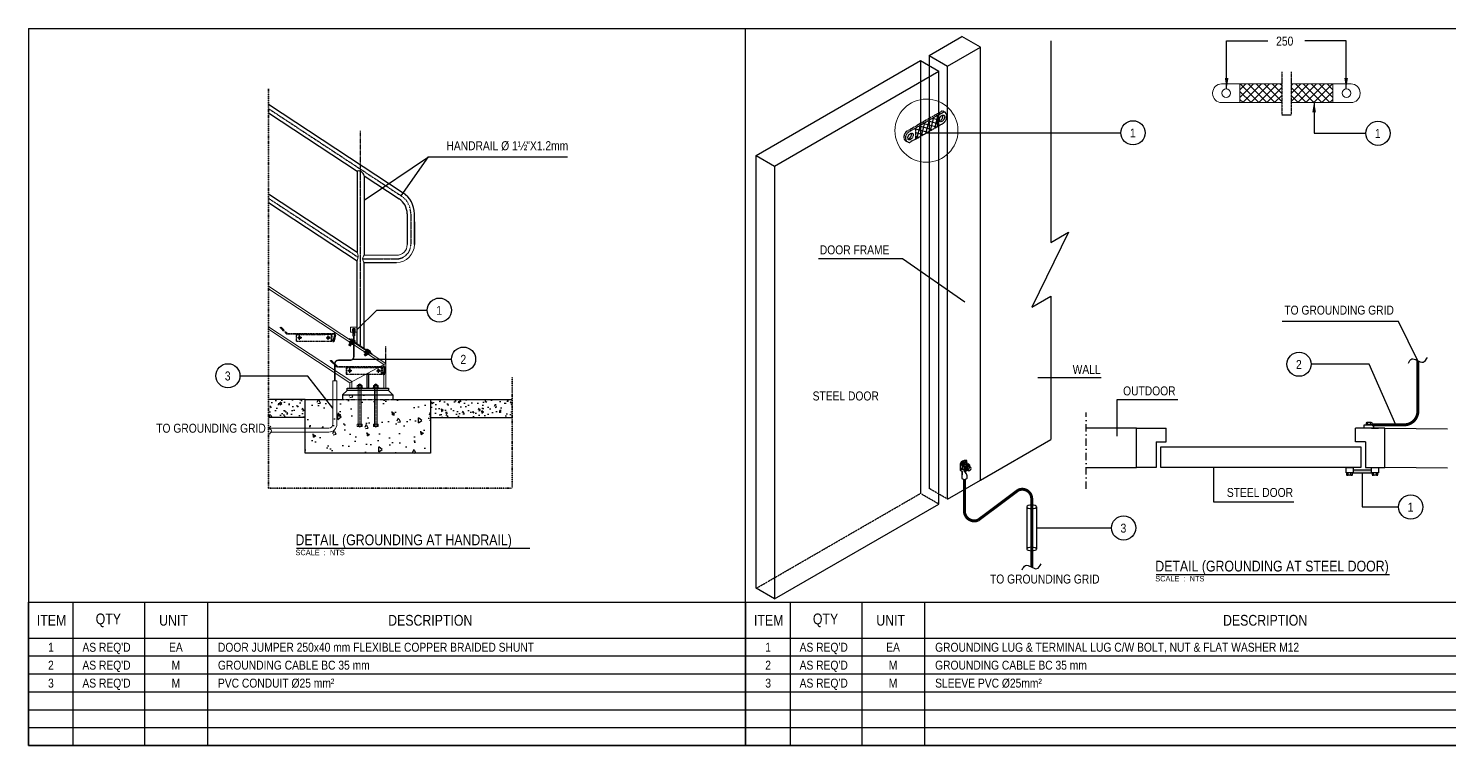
# Model space of a CAD drawing. Header units: millimetres. Extents: x 73539 to 164333, y 19300 to 40000.
# Drawn here: x 73539 to 113170, y 20000 to 40000 of the extents above; entities that cross this region are included whole.
import ezdxf
from ezdxf.enums import TextEntityAlignment as Align
from ezdxf.lldxf.tags import DXFTag

# ---------------------------------------------------------------- set-up
doc = ezdxf.new("R2010")
doc.units = ezdxf.units.MM
for name, pattern in [('CENTER', [50.8, 31.75, -6.35, 6.35, -6.35]), ('DASHDOT', [1, 0.5, -0.25, 0, -0.25]), ('HIDDEN', [0.375, 0.25, -0.125]), ('HIDDEN2', [0.1875, 0.125, -0.0625])]:
    doc.linetypes.add(name, pattern=pattern)
for name, color, linetype, lineweight in [('beam', 1, 'Continuous', 25), ('E-Lightning', 5, 'Continuous', 20), ('KABELLIGHTNING', 170, 'DASHDOT', 30), ('TID-DIMENSION', 7, 'Continuous', 13), ('TID-STAIR ARCH', 1, 'Continuous', 35), ('TID-STAIR2', 1, 'Continuous', 5), ('TID-TITLE&SIMBOL', 4, 'Continuous', 35)]:
    doc.layers.add(name, color=color, linetype=linetype, lineweight=lineweight)
for name, color, linetype in [('ELC-GROUND_TEXT', 7, 'Continuous'), ('ELC-LIGHTNING_PROTECTION', 112, 'Continuous'), ('ST-3 SECTION A$1$TID-STAIR 1', 1, 'Continuous'), ('TID-ELC DIMENTION', 7, 'Continuous'), ('TID-ELC TEXT', 15, 'Continuous'), ('TID-FOUNDATION', 4, 'Continuous'), ('TID-GRIDLINE', 8, 'CENTER'), ('TID-HATCH2', 8, 'Continuous'), ('TID-PLATE', 1, 'Continuous'), ('TID-RAILING', 8, 'Continuous'), ('TID-SLAB HATCH', 8, 'Continuous'), ('TID-STAIR 1', 1, 'Continuous'), ('TID-STAIR 3', 8, 'HIDDEN')]:
    doc.layers.add(name, color=color, linetype=linetype)
doc.styles.add('ARC-TEXT', font='romans.shx', dxfattribs={"width": 0.8})
doc.styles.add('TX-AN', font='ARIALN.TTF')
tags = doc.linetypes.add('DASHED2', pattern=[0.375, 0.25, -0.125]).pattern_tags.tags
tags[6:7] = [DXFTag(74, 4), DXFTag(75, 0), DXFTag(340, '0'), DXFTag(46, 1.0), DXFTag(50, 0.0), DXFTag(44, 0.0), DXFTag(45, 0.0)]
tags[4:5] = [DXFTag(74, 4), DXFTag(75, 0), DXFTag(340, '0'), DXFTag(46, 1.0), DXFTag(50, 0.0), DXFTag(44, 0.0), DXFTag(45, 0.0)]
doc.dimstyles.new('DIM-100', dxfattribs={"dimtxt": 250, "dimasz": 300, "dimexe": 150, "dimexo": 150, "dimgap": 100, "dimtad": 1, "dimdsep": 46, "dimtxsty": 'ARC-TEXT', "dimcen": 0.09, "dimazin": 3, "dimtfac": 1, "dimtix": 1, "dimtmove": 1, "dimatfit": 3, "dimfxl": 150, "dimtolj": 1})
pattern_1 = [(95, (-2758503.44, -47273011.5), (350.236626, 293.8834485), [47.625, -523.875]), (40, (-2758503.44, -47273011.5), (-400.046133, 275.4418214), [38.1, -419.1014604]), (145.4514447, (-2758474.25, -47272987), (-49.809494, 569.3252553), [40.475022, -445.2256115]), (91.1842, (-2758593.24, -47272921.7), (553.525608, 404.883532), [71.4375, -785.8125]), (141.6355576, (-2758547.1, -47272887.95), (-17.716544, 857.066909), [60.712558, -667.83902]), (36.1841512, (-2758593.24, -47272921.7), (-17.716544, 857.066909), [57.149918, -628.64933]), (66, (-2758525.9, -47272899.24), (448.7999483, 87.2378727), [47.625, -523.875]), (11, (-2758525.9, -47272899.24), (-216.3498163, 434.852983), [38.1, -419.1]), (116.451445, (-2758488.5, -47272891.97), (232.4501297, 522.0908568), [40.475022, -445.224844]), (82.5, (-2758503.44, -47273011.5), (-144.01367267, 154.9335342), [0, -414.02, 0, -425.45, 0, -420.6875]), (52.5, (-2758503.44, -47273011.5), (-58.9743183, 295.2175007), [0, -242.57, 0, -404.495, 0, -160.3375]), (12.5, (-2758603.57, -47273111.62), (249.8196576, 229.56548896), [0, -158.75, 0, -495.3, 0, -657.225]), (2.5, (-2758648.47, -47273156.52), (216.909761, 306.8059822), [0, -206.375, 0, -328.93, 0, -466.725])]

# ---------------------------------------------------------------- blocks, each defined once
blk = doc.blocks.new('st2')
at = {"layer": 'TID-STAIR 1', "color": 1, "linetype": 'ByBlock', "ltscale": 10}
for p, q in [((-188, -24), (-212, -24)), ((-200, -36), (-200, -12)), ((-52, -24), (-28, -24)), ((-40, -36), (-40, -12))]:
    blk.add_line(p, q, dxfattribs=at)
for centre in [(-200, -24), (-40, -24)]:
    blk.add_circle(centre, 6, dxfattribs=at)
at = {"layer": 'TID-STAIR 3', "ltscale": 0.2}
for p, q in [((-219, -44), (-21, -44)), ((-182, -7), (-58, -7))]:
    blk.add_line(p, q, dxfattribs=at)
for points in [[(-308.2, 32.5), (-305.4, 35.4), (-270, 0), (-10, 0, -0.493145), (-0.3, -12.6), (-9.9, -48.3), (-13.8, -47.3), (-4.2, -11.6, 0.493145), (-10, -4), (-271.7, -4)], [(-180, -5), (-180, -4), (-220, -4), (-220, -44), (-219, -44, 0.414214), (-217, -42), (-217, -11.5, -0.414214), (-212.5, -7), (-182, -7, 0.414214)], [(-60, -5), (-60, -4), (-20, -4), (-20, -44), (-21, -44, -0.414214), (-23, -42), (-23, -11.5, 0.414214), (-27.5, -7), (-58, -7, -0.414214)]]:
    blk.add_lwpolyline(points, format="xyb", close=True, dxfattribs=at)
blk = doc.blocks.new('*U30')
at = {"color": 250, "linetype": 'CENTER', "ltscale": 0.2}
blk.add_line((-18.1, 0), (225.9, 0), dxfattribs=at)
at = {"color": 250, "linetype": 'HIDDEN', "ltscale": 10}
for p, q in [((200, 8), (0, 8)), ((200, -8), (0, -8))]:
    blk.add_line(p, q, dxfattribs=at)
at = {"color": 250}
for p, q in [((216.3, 8), (215.7, 6.8)), ((216.3, 8), (215.7, -4.4)), ((216.3, 8), (217.2, 6.5)), ((216.3, -6.5), (217.2, 6.5)), ((218.1, 8), (217.2, 6.5)), ((218.1, 8), (217.2, -8)), ((218.1, 8), (218.9, 6.5)), ((218.1, -6.5), (218.9, 6.5)), ((219.8, 8), (218.9, 6.5)), ((219.8, 8), (218.9, -8)), ((219.8, 8), (220.7, 6.5)), ((219.8, -6.5), (220.7, 6.5)), ((220.7, -8), (220.7, 6.5)), ((215.7, -7.7), (216.3, -6.5)), ((217.2, -8), (216.3, -6.5)), ((217.2, -8), (218.1, -6.5)), ((218.9, -8), (218.1, -6.5)), ((218.9, -8), (219.8, -6.5)), ((220.7, -8), (219.8, -6.5))]:
    blk.add_line(p, q, dxfattribs=at)
for points in [[(-11.2, 13.8, 0.460358), (-11.2, 7.3), (-1.5, 7.3, 0.460358), (-1.5, 13.8)], [(-11.2, 13.8, 0.219127), (-12.7, 10.6), (-12.7, -10.6, 0.219127), (-11.2, -13.8), (-1.5, -13.8, 0.219127), (0, -10.6), (0, 10.6, 0.219127), (-1.5, 13.8)], [(-11.2, 7.3, 0.204545), (-11.2, -7.3), (-1.5, -7.3, 0.204545), (-1.5, 7.3)], [(204.5, 13.8, 0.219127), (203, 10.6), (203, -10.6, 0.219127), (204.5, -13.8), (214.2, -13.8, 0.219127), (215.7, -10.6), (215.7, 10.6, 0.219127), (214.2, 13.8)], [(204.5, 13.8, 0.460358), (204.5, 7.3), (214.2, 7.3, 0.460358), (214.2, 13.8)], [(204.5, 7.3, 0.204545), (204.5, -7.3), (214.2, -7.3, 0.204545), (214.2, 7.3)], [(-11.2, -7.3, 0.460358), (-11.2, -13.8), (-1.5, -13.8, 0.460358), (-1.5, -7.3)], [(204.5, -7.3, 0.460358), (204.5, -13.8), (214.2, -13.8, 0.460358), (214.2, -7.3)]]:
    blk.add_lwpolyline(points, format="xyb", close=True)
at = {"color": 15}
blk.add_lwpolyline([(203, 18.4), (200, 18.4), (200, -18.4), (203, -18.4)], close=True, dxfattribs=at)

msp = doc.modelspace()

# ---------------------------------------------------------------- hatches: boundary and pattern name
h = msp.add_hatch(color=4)
h.dxf.hatch_style = 1
h.paths.add_polyline_path([(110478, 27603), (110991, 27603), (110991, 27679), (110478, 27679)])
at = {"layer": 'beam', "linetype": 'CENTER'}
h = msp.add_hatch(dxfattribs=at)
h.set_pattern_fill('ANSI37', color=8, scale=32.083333, angle=30, style=0)
h.set_pattern_definition([(75, (-77519.92, 74181.86), (-98.39363, 26.364494), []), (165, (-77519.92, 74181.86), (-26.364494, -98.39363), [])])
h.paths.add_polyline_path([(98276, 37218), (98276, 36911), (98892, 37267), (98892, 37574)])
at = {"layer": 'E-Lightning'}
h = msp.add_hatch(dxfattribs=at)
h.set_pattern_fill('ANSI37', color=8, scale=1250, style=0)
h.set_pattern_definition([(135, (127738.84, 6557.23), (110.48543, 110.48543), []), (45, (127738.84, 6557.23), (110.48543, -110.48543), [])])
h.paths.add_polyline_path([(108488, 38452), (108488, 37933), (107323, 37933), (107323, 38452)])
h = msp.add_hatch(dxfattribs=at)
h.set_pattern_fill('ANSI37', color=8, scale=1250, style=0)
h.set_pattern_definition([(45, (89499.02, 6557.23), (-110.48543, 110.48543), []), (135, (89499.02, 6557.23), (-110.48543, -110.48543), [])])
h.paths.add_polyline_path([(108750, 38452), (108750, 37933), (109915, 37933), (109915, 38452)])
at = {"layer": 'TID-SLAB HATCH'}
h = msp.add_hatch(dxfattribs=at)
h.set_pattern_fill('AR-CONC', color=256, scale=5, angle=45)
h.set_pattern_definition([(95, (-2758503.4, -47273011.5), (700.473252, 587.766897), [95.25, -1047.75]), (40, (-2758503.4, -47273011.5), (-800.092266, 550.883643), [76.2, -838.20292]), (145.4514447, (-2758445.1, -47272962.5), (-99.618988, 1138.65051), [80.950044, -890.451223]), (91.1842, (-2758683, -47272831.9), (1107.051216, 809.767064), [142.875, -1571.625]), (141.6355576, (-2758590.8, -47272764.4), (-35.433087, 1714.133818), [121.425116, -1335.67804]), (36.1841512, (-2758683, -47272831.9), (-35.433087, 1714.13382), [114.299835, -1257.29866]), (66, (-2758548.34, -47272787), (897.599897, 174.475745), [95.25, -1047.75]), (11, (-2758548.3, -47272787), (-432.699633, 869.705966), [76.2, -838.2]), (116.451445, (-2758473.5, -47272772.45), (464.90026, 1044.181714), [80.950044, -890.449688]), (82.5, (-2758503.44, -47273011.5), (-288.0273453, 309.8670684), [0, -828.04, 0, -850.9, 0, -841.375]), (52.5, (-2758503.44, -47273011.5), (-117.9486366, 590.4350014), [0, -485.14, 0, -808.99, 0, -320.675]), (12.5, (-2758703.7, -47273211.75), (499.6393152, 459.130978), [0, -317.5, 0, -990.6, 0, -1314.45]), (2.5, (-2758793.5, -47273301.55), (433.819522, 613.6119644), [0, -412.75, 0, -657.86, 0, -933.45])])
h.paths.add_polyline_path([(83702, 29654), (84752, 29654), (84752, 28154), (81252, 28154), (81252, 29654), (82302, 29654), (82302, 29779), (82737, 29779), (82737, 28964), (82688, 28964, 0.321211), (82777, 28901), (82740, 28901), (82740, 28909, 0.204545), (82813, 28909, 0.460358), (82846, 28909), (82846, 28964), (82817, 28964), (82817, 29779), (83187, 29779), (83187, 28964), (83138, 28964, 0.321211), (83227, 28901), (83190, 28901), (83190, 28909, 0.204545), (83263, 28909, 0.460358), (83296, 28909), (83296, 28964), (83267, 28964), (83267, 29779), (83702, 29779)])
h = msp.add_hatch(dxfattribs=at)
h.set_pattern_fill('AR-CONC', color=256, scale=2.5, angle=45)
h.set_pattern_definition(pattern_1)
h.paths.add_polyline_path([(80233, 29154), (81252, 29154), (81252, 29654), (80233, 29654)])
h = msp.add_hatch(dxfattribs=at)
h.set_pattern_fill('AR-CONC', color=256, scale=2.5, angle=45)
h.set_pattern_definition(pattern_1)
h.paths.add_polyline_path([(84752, 29654), (84752, 29154), (87032, 29154), (87032, 29654)])

# ---------------------------------------------------------------- linework, layer by layer
for p, q in [((73539, 40000), (113539, 40000)), ((73539, 40000), (73539, 20000)), ((93539, 20000), (93539, 40000)), ((98656, 39242), (98656, 38963)), ((108488, 37586), (108750, 37586)), ((111049, 28938), (110777, 28938)), ((110777, 28938), (110777, 28853)), ((111049, 28938), (111049, 28853)), ((99682, 27903), (99670, 27907)), ((99687, 27912), (99677, 27918)), ((101382, 26657), (101382, 25481)), ((101652, 26657), (101652, 25481)), ((81013, 25506), (87521, 25506)), ((104988, 24774), (111497, 24774)), ((73539, 20000), (113539, 20000))]:
    msp.add_line(p, q)
at = {"color": 8, "linetype": 'HIDDEN2', "ltscale": 20}
for p, q in [((98413, 39103), (98413, 27031)), ((98656, 38963), (98656, 27171)), ((93833, 24386), (98413, 27031)), ((98929, 26733), (98413, 27031)), ((99171, 26873), (98656, 27171))]:
    msp.add_line(p, q, dxfattribs=at)
at = {"linetype": 'DASHDOT'}
for p, q in [((108488, 38785), (108488, 37586)), ((108750, 38785), (108750, 37586))]:
    msp.add_line(p, q, dxfattribs=at)
at = {"linetype": 'DASHDOT', "ltscale": 400}
msp.add_line((103032, 27163), (103032, 29293), dxfattribs=at)
at = {"color": 4}
for p, q in [((99582, 27820), (99576, 27828)), ((99582, 27820), (99604, 27812)), ((99609, 27796), (99667, 27852)), ((99656, 27769), (99609, 27796)), ((99609, 27703), (99609, 27796)), ((99610, 27809), (99626, 27817)), ((99610, 27809), (99615, 27803)), ((99626, 27817), (99628, 27815)), ((99664, 27850), (99654, 27856)), ((99656, 27769), (99714, 27825)), ((99656, 27676), (99656, 27769)), ((99667, 27852), (99738, 27854)), ((99714, 27825), (99667, 27852)), ((99714, 27825), (99785, 27827)), ((99785, 27827), (99738, 27854)), ((99812, 27764), (99757, 27796)), ((99785, 27827), (99785, 27780)), ((99565, 27699), (99553, 27706)), ((99600, 27692), (99589, 27696)), ((99656, 27676), (99609, 27703)), ((99656, 27676), (99714, 27669)), ((99756, 27666), (99701, 27697)), ((99714, 27669), (99730, 27681))]:
    msp.add_line(p, q, dxfattribs=at)
for points in [[(73539, 24000), (93539, 24000), (93539, 20000), (73539, 20000)], [(93539, 24000), (113539, 24000), (113539, 20000), (93539, 20000)]]:
    msp.add_lwpolyline(points, close=True)
for centre, radius, start, end in [((99659, 27739), 86.1, 124.8172, 172.8704), ((99471, 27974), 180, 305.7221, 326.1131), ((99482, 27970), 180, 303.7395, 326.1131), ((99671, 27734), 86.1, 135.9224, 172.8704), ((99460, 28024), 256, 304.13, 318.3752)]:
    msp.add_arc(centre, radius, start, end, dxfattribs=at)
at = {"color": 4, "extrusion": (0, 0, -1)}
for centre, major_axis, start_param, end_param in [((99615, 27812), (61, 106), 3.153746, 6.286323), ((99626, 27806), (61, 106), 2.740473, 7.094545), ((99722, 27750), (34.1, 59), 2.555907, 6.868871), ((99729, 27747), (28.4, 49.2), 3.141593, 6.283185), ((99733, 27744), (28.4, 49.2), 3.141593, 6.283185), ((99738, 27741), (28.4, 49.2), 3.141593, 6.283185), ((99742, 27739), (28.4, 49.2), 3.141593, 6.283185), ((99746, 27737), (28.4, 49.2), 3.141593, 6.283185), ((99750, 27734), (28.4, 49.2), 3.141593, 6.283185), ((99754, 27732), (28.4, 49.2), 3.141593, 6.283185), ((99784, 27715), (28.4, 49.2), 2.631782, 6.795286)]:
    msp.add_ellipse(centre, major_axis=major_axis, ratio=0.57735, start_param=start_param, end_param=end_param, dxfattribs=at)
at = {"color": 4}
for centre, major_axis, ratio, start_param, end_param in [((99630, 27802), (41, 105), 0.373134, 2.227698, 3.141593), ((99641, 27797), (41, 105), 0.373134, 2.227698, 3.594997), ((99630, 27802), (41, 105), 0.373134, 0, 1.024135), ((99641, 27797), (41, 105), 0.373134, 5.407556, 7.30732), ((99641, 27797), (24.4, 63.1), 0.280782, 5.866811, 6.964816), ((99630, 27802), (24.4, 63.1), 0.280782, 5.739541, 5.948286)]:
    msp.add_ellipse(centre, major_axis=major_axis, ratio=ratio, start_param=start_param, end_param=end_param, dxfattribs=at)
at = {"color": 4, "extrusion": (0, 0, -1)}
msp.add_ellipse((99792, 27710), major_axis=(25.6, 44.3), ratio=0.57735, dxfattribs=at)
at = {"extrusion": (0, 0, -1)}
for centre in [(101517, 26657), (101517, 25481)]:
    msp.add_ellipse(centre, major_axis=(135, 0), ratio=0.358088, dxfattribs=at)
at = {"layer": 'beam', "color": 7}
for p, q in [((98656, 39242), (99571, 39771)), ((100087, 39473), (99571, 39771)), ((102046, 39654), (102046, 34031)), ((98656, 39242), (99171, 38945)), ((99171, 38945), (100087, 39473)), ((100087, 27401), (100087, 39473)), ((93833, 36458), (98413, 39103)), ((98413, 39103), (98929, 38805)), ((99171, 26873), (99171, 38945)), ((94349, 36160), (98929, 38805)), ((98929, 26733), (98929, 38805)), ((93833, 24386), (93833, 36458)), ((93833, 36458), (94349, 36160)), ((94349, 36160), (94349, 24089)), ((102539, 34315), (101519, 32227)), ((102046, 34031), (102539, 34315)), ((101519, 32227), (102046, 32532)), ((102046, 32532), (102046, 28533)), ((104444, 28853), (103032, 28853)), ((104444, 28853), (105265, 28853)), ((104444, 27755), (104444, 28853)), ((105265, 28470), (105265, 28853)), ((111367, 28853), (110545, 28853)), ((110545, 28470), (110545, 28853)), ((110991, 28853), (111186, 28853)), ((111367, 27755), (111367, 28853)), ((111367, 28853), (113109, 28836)), ((100087, 27401), (102046, 28533)), ((104985, 28470), (104985, 27755)), ((104985, 28470), (105265, 28470)), ((110825, 28470), (110545, 28470)), ((110825, 28470), (110825, 27755)), ((103032, 27755), (104444, 27755)), ((104985, 27755), (104444, 27755)), ((110825, 27755), (111367, 27755)), ((113109, 27739), (111367, 27755)), ((99171, 26873), (100087, 27401)), ((94349, 24089), (98929, 26733)), ((94349, 24089), (93833, 24386))]:
    msp.add_line(p, q, dxfattribs=at)
at = {"layer": 'beam', "color": 212}
for p, q in [((82583, 31627), (82583, 31595)), ((82583, 31582), (82583, 31531)), ((82583, 31531), (82643, 31531)), ((82583, 31531), (82595, 31506)), ((82583, 31531), (82590, 31497)), ((82590, 31497), (82590, 31426)), ((82590, 31426), (82636, 31426)), ((82595, 31526), (82595, 31480)), ((82595, 31480), (82632, 31480)), ((82643, 31531), (82632, 31506)), ((82632, 31526), (82632, 31480)), ((82643, 31531), (82636, 31497)), ((82636, 31497), (82636, 31426)), ((82643, 31627), (82643, 31595)), ((82643, 31582), (82643, 31531)), ((99518, 27857), (99518, 27689)), ((99518, 27857), (99529, 27851)), ((99529, 27851), (99529, 27682)), ((99703, 27950), (99691, 27957)), ((99703, 27950), (99703, 27893)), ((99529, 27682), (99518, 27689)), ((99518, 27689), (99567, 27649)), ((99529, 27682), (99578, 27642)), ((99578, 27642), (99567, 27649)), ((99567, 27649), (99567, 27457)), ((99578, 27642), (99578, 27553)), ((99671, 27696), (99671, 27614))]:
    msp.add_line(p, q, dxfattribs=at)
msp.add_lwpolyline([(82646, 31588), (82630, 31559), (82596, 31559), (82580, 31588), (82596, 31617), (82630, 31617)], close=True, dxfattribs=at)
at = {"layer": 'beam', "color": 7}
for points in [[(105118, 28332), (110693, 28332), (110693, 27755), (105118, 27755)], [(110283, 27755), (110478, 27755), (110478, 27603), (110283, 27603)], [(110991, 27755), (111186, 27755), (111186, 27603), (110991, 27603)]]:
    msp.add_lwpolyline(points, close=True, dxfattribs=at)
at = {"layer": 'beam', "color": 4}
msp.add_lwpolyline([(110478, 27603), (110991, 27603), (110991, 27679), (110478, 27679)], close=True, dxfattribs=at)
at = {"layer": 'beam', "color": 212}
for radius in [28.9, 18.6]:
    msp.add_circle((82613, 31588), radius, dxfattribs=at)
for centre, radius, start, end in [((82613, 31556), 76.7, 67.2331, 112.7669), ((99671, 27792), 166, 82.9949, 157.0051), ((99682, 27786), 166, 82.9949, 157.0051), ((99511, 27485), 206, 353.3682, 57.8549)]:
    msp.add_arc(centre, radius, start, end, dxfattribs=at)
msp.add_ellipse((99641, 27461), major_axis=(74.5, 0), ratio=0.484527, start_param=3.141593, end_param=6.283185, dxfattribs=at)
at = {"layer": 'E-Lightning'}
for p, q in [((106813, 38452), (108488, 38452)), ((107323, 38452), (107323, 37933)), ((110425, 38452), (108750, 38452)), ((109915, 38452), (109915, 37933)), ((106563, 38183), (106563, 38202)), ((110675, 38183), (110675, 38202)), ((108488, 37933), (106813, 37933)), ((108750, 37933), (110425, 37933)), ((82029, 30171), (82141, 30171)), ((82029, 28967), (82029, 30171)), ((82141, 30171), (82141, 28967)), ((80253, 28855), (81917, 28855)), ((81917, 28743), (80303, 28743))]:
    msp.add_line(p, q, dxfattribs=at)
at = {"layer": 'E-Lightning', "const_width": 40}
msp.add_lwpolyline([(82085, 30171), (82085, 30647, -0.414214), (82185, 30747), (82513, 30747, 0.414214), (82613, 30847), (82613, 31426)], format="xyb", dxfattribs=at)
at = {"layer": 'E-Lightning'}
msp.add_lwpolyline([(82702, 31668), (82524, 31668), (82524, 31533), (82702, 31533)], close=True, dxfattribs=at)
for centre in [(106940, 38193), (110297, 38193)]:
    msp.add_circle(centre, 122, dxfattribs=at)
at = {"layer": 'E-Lightning', "linetype": 'DASHED2'}
msp.add_circle((98582, 37149), 879, dxfattribs=at)
at = {"layer": 'E-Lightning'}
for centre, radius, start, end in [((106813, 38202), 250, 90, 180), ((110425, 38202), 250, 0, 90), ((106813, 38183), 250, 180, 270), ((110425, 38183), 250, 270, 0), ((81917, 28967), 224, 270, 0), ((81917, 28967), 112, 270, 0)]:
    msp.add_arc(centre, radius, start, end, dxfattribs=at)
msp.add_spline([(80303, 28907), (80253, 28846), (80309, 28801), (80259, 28689)], degree=3, dxfattribs=at)
at = {"layer": 'ELC-GROUND_TEXT'}
for p, q in [((106952, 39653), (108106, 39653)), ((106952, 38314), (106952, 39653)), ((110286, 39653), (109132, 39653)), ((110286, 38314), (110286, 39653)), ((109394, 37960), (109392, 37075)), ((109392, 37075), (110836, 37075))]:
    msp.add_line(p, q, dxfattribs=at)
for points in [[(112022, 30661), (112113, 30782), (112430, 30692), (112551, 30827)], [(101254, 24904), (101344, 25025), (101661, 24934), (101782, 25070)]]:
    msp.add_spline(points, degree=3, dxfattribs=at)
for points in [[(106903, 38614), (107003, 38614), (106952, 38314)], [(110335, 38614), (110235, 38614), (110286, 38314)], [(109443, 37660), (109343, 37660), (109394, 37960)]]:
    msp.add_solid(points, dxfattribs=at)
at = {"layer": 'ELC-LIGHTNING_PROTECTION', "color": 7}
for p, q in [((110846, 28999), (110846, 28950)), ((110887, 28950), (110887, 28999)), ((110968, 28950), (110968, 28999)), ((111008, 28950), (111008, 28999)), ((110300, 27595), (110300, 27546)), ((110340, 27546), (110340, 27595)), ((110421, 27546), (110421, 27595)), ((110461, 27546), (110461, 27595)), ((111008, 27595), (111008, 27546)), ((111048, 27546), (111048, 27595)), ((111129, 27546), (111129, 27595)), ((111169, 27546), (111169, 27595))]:
    msp.add_line(p, q, dxfattribs=at)
for points in [[(110988, 29007), (110867, 29007)], [(110988, 28942), (110867, 28942)], [(110441, 27603), (110320, 27603)], [(110441, 27538), (110320, 27538)], [(111149, 27603), (111028, 27603)], [(111149, 27538), (111028, 27538)]]:
    msp.add_lwpolyline(points, dxfattribs=at)
for centre, radius, start, end in [((110867, 28977), 29.4, 46.6266, 133.3734), ((110867, 28971), 29.4, 226.6266, 313.3734), ((110927, 28901), 105, 67.508, 112.492), ((110927, 29047), 105, 247.508, 292.492), ((110988, 28977), 29.4, 46.6266, 133.3734), ((110988, 28971), 29.4, 226.6266, 313.3734), ((110320, 27573), 29.4, 46.6266, 133.3734), ((110320, 27567), 29.4, 226.6266, 313.3734), ((110380, 27497), 105, 67.508, 112.492), ((110380, 27643), 105, 247.508, 292.492), ((110441, 27573), 29.4, 46.6266, 133.3734), ((110441, 27567), 29.4, 226.6266, 313.3734), ((111028, 27573), 29.4, 46.6266, 133.3734), ((111028, 27567), 29.4, 226.6266, 313.3734), ((111089, 27497), 105, 67.508, 112.492), ((111089, 27643), 105, 247.508, 292.492), ((111149, 27573), 29.4, 46.6266, 133.3734), ((111149, 27567), 29.4, 226.6266, 313.3734)]:
    msp.add_arc(centre, radius, start, end, dxfattribs=at)
at = {"layer": 'KABELLIGHTNING', "color": 4, "linetype": 'CENTER'}
for p, q in [((98848, 37599), (99006, 37690)), ((98892, 37574), (99049, 37665)), ((99101, 37661), (99057, 37686)), ((98848, 37599), (98232, 37243)), ((98892, 37574), (98276, 37218)), ((98276, 36911), (98892, 37267)), ((98892, 37267), (98892, 37574)), ((98892, 37267), (99049, 37358)), ((98053, 36835), (98009, 36860)), ((98232, 37243), (98014, 37117)), ((98276, 37218), (98057, 37092)), ((98276, 36911), (98124, 36824)), ((98276, 37218), (98276, 36911))]:
    msp.add_line(p, q, dxfattribs=at)
at = {"layer": 'KABELLIGHTNING', "color": 4, "linetype": 'Continuous', "const_width": 83.3}
for points in [[(111007, 28945), (111904, 28945, 0.414214), (112286, 29326), (112286, 30732)], [(99641, 27425), (99641, 26523, 0.512461), (100023, 26287), (101136, 27120)], [(101517, 24975), (101517, 26884, 0.557754), (101136, 27120), (100023, 26287)]]:
    msp.add_lwpolyline(points, format="xyb", dxfattribs=at)
at = {"layer": 'KABELLIGHTNING', "color": 4, "linetype": 'CENTER'}
for centre, radius, start, end in [((99027, 37632), 61.9, 58.8205, 110.2774), ((99071, 37607), 61.9, 38.0036, 110.2774), ((98918, 37542), 227, 305.5682, 26.9348)]:
    msp.add_arc(centre, radius, start, end, dxfattribs=at)
for centre in [(99014, 37491), (98137, 36985)]:
    msp.add_ellipse(centre, major_axis=(-51.6, -89.4), ratio=0.57735, dxfattribs=at)
for centre in [(98970, 37516), (98094, 37010)]:
    msp.add_ellipse(centre, major_axis=(-51.6, -89.4), ratio=0.57735, start_param=0.436639, end_param=2.704954, dxfattribs=at)
for points, knots in [([(98014, 37117), (98011, 37115), (98009, 37112), (98000, 37102), (97995, 37094), (97984, 37078), (97980, 37070), (97971, 37053), (97968, 37045), (97961, 37027), (97958, 37018), (97955, 37002), (97954, 36996), (97952, 36982), (97952, 36975), (97952, 36963), (97952, 36957), (97953, 36946), (97954, 36940), (97957, 36930), (97958, 36925), (97961, 36916), (97963, 36911), (97968, 36902), (97970, 36897), (97976, 36890), (97979, 36886), (97984, 36880), (97987, 36876), (97994, 36871), (97998, 36868), (98003, 36864), (98005, 36863), (98008, 36861), (98008, 36861), (98009, 36861), (98009, 36860)], [4.339069, 4.339069, 4.339069, 4.339069, 4.420136, 4.420136, 4.617319, 4.617319, 4.814501, 4.814501, 5.011683, 5.011683, 5.208865, 5.208865, 5.353328, 5.353328, 5.49779, 5.49779, 5.614656, 5.614656, 5.731522, 5.731522, 5.826117, 5.826117, 5.920712, 5.920712, 6.015306, 6.015306, 6.091286, 6.091286, 6.167266, 6.167266, 6.243246, 6.243246, 6.283185, 6.283185, 6.283185, 6.294422, 6.294422, 6.294422, 6.294422]), ([(98057, 37092), (98055, 37089), (98052, 37086), (98044, 37076), (98038, 37069), (98028, 37053), (98023, 37045), (98015, 37028), (98011, 37019), (98005, 37002), (98002, 36993), (97999, 36977), (97997, 36970), (97996, 36957), (97995, 36950), (97995, 36937), (97996, 36932), (97997, 36920), (97998, 36915), (98000, 36904), (98002, 36900), (98005, 36890), (98007, 36886), (98011, 36877), (98014, 36872), (98020, 36864), (98022, 36861), (98028, 36854), (98031, 36851), (98038, 36845), (98041, 36843), (98047, 36839), (98049, 36837), (98051, 36836), (98054, 36834), (98058, 36833), (98065, 36830), (98068, 36828), (98075, 36826), (98079, 36825), (98086, 36824), (98090, 36823), (98097, 36822), (98100, 36822), (98107, 36822), (98111, 36822), (98117, 36823), (98121, 36823), (98124, 36824), (98124, 36824), (98124, 36824)], [4.339069, 4.339069, 4.339069, 4.339069, 4.420136, 4.420136, 4.617319, 4.617319, 4.814501, 4.814501, 5.011683, 5.011683, 5.208865, 5.208865, 5.353328, 5.353328, 5.49779, 5.49779, 5.614656, 5.614656, 5.731522, 5.731522, 5.826117, 5.826117, 5.920712, 5.920712, 6.015306, 6.015306, 6.091286, 6.091286, 6.167266, 6.167266, 6.243246, 6.243246, 6.283185, 6.283185, 6.283185, 6.346641, 6.346641, 6.410097, 6.410097, 6.473552, 6.473552, 6.537008, 6.537008, 6.600463, 6.600463, 6.663919, 6.663919, 6.727375, 6.727375, 6.727618, 6.727618, 6.727618, 6.727618])]:
    msp.add_open_spline(points, degree=3, knots=knots, dxfattribs=at)
at = {"layer": 'ST-3 SECTION A$1$TID-STAIR 1', "color": 8}
msp.add_lwpolyline([(82427, 29964), (83577, 29964), (83577, 29904), (82427, 29904)], close=True, dxfattribs=at)
at = {"layer": 'TID-ELC DIMENTION'}
for p, q in [((74789, 20000), (74789, 24000)), ((76789, 20000), (76789, 24000)), ((78539, 20000), (78539, 24000)), ((94789, 20000), (94789, 24000)), ((96789, 20000), (96789, 24000)), ((98539, 20000), (98539, 24000)), ((73539, 23000), (93539, 23000)), ((93539, 23000), (113539, 23000))]:
    msp.add_line(p, q, dxfattribs=at)
at = {"layer": 'TID-ELC DIMENTION', "color": 250}
for p, q in [((73539, 22500), (93539, 22500)), ((93539, 22500), (113539, 22500)), ((73539, 22000), (93539, 22000)), ((93539, 22000), (113539, 22000)), ((73539, 21500), (93539, 21500)), ((93539, 21500), (113539, 21500)), ((73539, 21000), (93539, 21000)), ((93539, 21000), (113539, 21000)), ((73539, 20500), (93539, 20500)), ((93539, 20500), (113539, 20500))]:
    msp.add_line(p, q, dxfattribs=at)
at = {"layer": 'TID-ELC DIMENTION', "linetype": 'Continuous'}
for centre in [(104342, 37089), (111173, 37075), (85000, 32143), (85673, 30777), (108973, 30635), (79102, 30313), (112087, 26654), (104080, 26069)]:
    msp.add_circle(centre, 337, dxfattribs=at)
at = {"layer": 'TID-FOUNDATION'}
for p, q in [((82302, 29779), (82302, 29654)), ((83702, 29779), (83702, 29654))]:
    msp.add_line(p, q, dxfattribs=at)
at = {"layer": 'TID-FOUNDATION', "color": 8}
for p, q in [((81252, 29654), (80233, 29654)), ((84752, 29654), (87032, 29654)), ((81252, 29154), (80233, 29154)), ((84752, 29154), (87032, 29154))]:
    msp.add_line(p, q, dxfattribs=at)
msp.add_lwpolyline([(83702, 29654), (84752, 29654), (84752, 28154), (81252, 28154), (81252, 29654), (82302, 29654)], dxfattribs=at)
at = {"layer": 'TID-GRIDLINE', "color": 250, "linetype": 'HIDDEN', "ltscale": 0.25}
for p, q in [((80233, 37764), (83931, 35332)), ((82802, 31143), (82802, 36075)), ((80233, 35264), (82733, 33620)), ((84202, 34831), (84202, 33974)), ((82859, 33574), (83802, 33574)), ((82600, 31315), (82582, 31287)), ((82518, 31141), (82471, 31172)), ((82523, 31148), (82476, 31179)), ((82527, 31155), (82481, 31186)), ((82527, 31155), (82481, 31186)), ((82532, 31162), (82485, 31193)), ((82537, 31169), (82490, 31200)), ((82541, 31176), (82494, 31207)), ((82546, 31183), (82499, 31214)), ((82551, 31190), (82504, 31221)), ((82555, 31197), (82508, 31228)), ((82966, 30888), (82919, 30919)), ((82970, 30894), (82924, 30926)), ((82975, 30901), (82928, 30933)), ((82980, 30908), (82933, 30940)), ((82984, 30915), (82937, 30946)), ((83029, 31033), (83011, 31005)), ((82947, 30860), (82900, 30891)), ((82952, 30867), (82905, 30898)), ((82957, 30874), (82910, 30905)), ((82957, 30874), (82910, 30905)), ((82961, 30881), (82914, 30912))]:
    msp.add_line(p, q, dxfattribs=at)
for points in [[(82548, 31349), (82651, 31280), (82633, 31253), (82530, 31321)], [(82510, 31230), (82557, 31199), (82518, 31141), (82471, 31172)], [(82500, 31276), (82603, 31208), (82585, 31180), (82482, 31249)], [(82558, 31302), (82605, 31271), (82575, 31226), (82528, 31258)], [(82939, 30949), (82986, 30917), (82947, 30860), (82900, 30891)], [(82929, 30995), (83032, 30926), (83014, 30899), (82911, 30967)], [(82987, 31021), (83034, 30990), (83004, 30945), (82957, 30976)], [(82977, 31067), (83080, 30999), (83062, 30971), (82959, 31040)]]:
    msp.add_lwpolyline(points, close=True, dxfattribs=at)
for centre, radius, start, end in [((83602, 34831), 600, 0, 56.6764), ((83802, 33974), 400, 270, 0)]:
    msp.add_arc(centre, radius, start, end, dxfattribs=at)
at = {"layer": 'TID-HATCH2', "linetype": 'HIDDEN', "ltscale": 0.5}
for p, q in [((82802, 36075), (82802, 37145)), ((83502, 30659), (83502, 31141)), ((82229, 29654), (84186, 29654))]:
    msp.add_line(p, q, dxfattribs=at)
at = {"layer": 'TID-PLATE', "color": 8}
for points in [[(83022, 29964), (82982, 29964), (82982, 30377), (83022, 30377)], [(83577, 29904), (82427, 29904), (82302, 29779), (83702, 29779)]]:
    msp.add_lwpolyline(points, close=True, dxfattribs=at)
at = {"layer": 'TID-RAILING'}
for p, q in [((80233, 37883), (83986, 35416)), ((80233, 37644), (82702, 36021)), ((82702, 36021), (82702, 33760)), ((82902, 35890), (83876, 35249)), ((82902, 35889), (82902, 33674)), ((80233, 35383), (82702, 33760)), ((80233, 35144), (82702, 33521)), ((84102, 34831), (84102, 33974)), ((84302, 33974), (84302, 34831)), ((84302, 34606), (84302, 33974)), ((82702, 31208), (82702, 33521)), ((82902, 33471), (83803, 33474)), ((82902, 31077), (82902, 33472)), ((82702, 31185), (82702, 31185)), ((82902, 31053), (82902, 31053))]:
    msp.add_line(p, q, dxfattribs=at)
for centre, radius, start, end in [((82736, 35856), 169, 11.4904, 101.8624), ((83602, 34831), 700, 0, 56.6764), ((83602, 34831), 500, 0, 56.6764)]:
    msp.add_arc(centre, radius, start, end, dxfattribs=at)
at = {"layer": 'TID-STAIR ARCH', "color": 8, "lineweight": 0}
msp.add_line((82902, 33674), (83802, 33674), dxfattribs=at)
msp.add_lwpolyline([(83106, 30919), (83117, 30936), (82486, 31350), (82476, 31333)], close=True, dxfattribs=at)
for centre, radius, start, end in [((82492, 33641), 242, 330.3126, 29.6877), ((83802, 33974), 500, 270, 0), ((83802, 33974), 300, 270, 0), ((83001, 33573), 142, 134.5412, 225.4588)]:
    msp.add_arc(centre, radius, start, end, dxfattribs=at)
at = {"layer": 'TID-STAIR2', "color": 8, "ltscale": 0.5}
for p, q in [((80233, 32808), (83502, 30659)), ((80233, 32742), (83447, 30629)), ((80233, 31677), (82557, 30149)), ((80233, 31611), (82502, 30120)), ((82502, 30120), (83502, 30659)), ((83447, 29964), (83447, 30629)), ((83502, 29964), (83502, 30659)), ((82557, 29964), (82557, 30149)), ((82502, 29964), (82502, 30120))]:
    msp.add_line(p, q, dxfattribs=at)
at = {"layer": 'TID-TITLE&SIMBOL', "color": 8, "linetype": 'DASHDOT', "ltscale": 5}
for p, q in [((80233, 38312), (80233, 27179)), ((87032, 27179), (87032, 30279)), ((80233, 27179), (87032, 27179))]:
    msp.add_line(p, q, dxfattribs=at)

# ---------------------------------------------------------------- block references
at = {"xscale": 5, "yscale": 5, "zscale": 5}
for p in [(82102, 31495), (83502, 30575)]:
    msp.add_blockref('st2', p, dxfattribs=at)
at = {"layer": 'TID-DIMENSION', "xscale": -5, "yscale": 5, "zscale": 5, "rotation": 269.999999999529}
msp.add_blockref('*U30', (82777, 28964, 0), dxfattribs=at)
at = {"layer": 'TID-DIMENSION', "color": 8, "xscale": 5, "yscale": 5, "zscale": 5, "rotation": 89.999999999529}
msp.add_blockref('*U30', (83227, 28964, 0), dxfattribs=at)

# ---------------------------------------------------------------- texts
at = {"layer": 'TID-ELC TEXT', "style": 'TX-AN'}
for s, height, p in [('250', 250, (108334, 39521)), ('HANDRAIL Ø 1½"X1.2mm', 250, (85196, 36604)), ('DOOR FRAME', 250, (95609, 33700)), ('TO GROUNDING GRID', 250, (108562, 32019)), ('WALL', 250, (102659, 30367)), ('STEEL DOOR', 250, (95408, 29625)), ('OUTDOOR', 250, (104066, 29766)), ('TO GROUNDING GRID', 250, (77103, 28725)), ('STEEL DOOR', 250, (106959, 26934)), ('SCALE  :  NTS', 150, (80987, 25310)), ('TO GROUNDING GRID', 250, (100354, 24519)), ('SCALE  :  NTS', 150, (104963, 24579)), ('DOOR JUMPER 250x40 mm FLEXIBLE COPPER BRAIDED SHUNT', 250, (78824, 22617)), ('GROUNDING LUG & TERMINAL LUG C/W BOLT, NUT & FLAT WASHER M12', 250, (98824, 22617)), ('GROUNDING CABLE BC 35 mm', 250, (78824, 22117)), ('GROUNDING CABLE BC 35 mm', 250, (98824, 22117)), ('PVC CONDUIT %%C25 mm²', 250, (78824, 21617)), ('SLEEVE PVC %%C25mm²', 250, (98824, 21617))]:
    msp.add_text(s, height=height, dxfattribs=at).set_placement(p)
for s, height, p in [('1', 250, (104337, 37084)), ('1', 250, (111168, 37070)), ('1', 250, (84994, 32138)), ('2', 250, (85667, 30772)), ('2', 250, (108967, 30630)), ('3', 250, (79096, 30308)), ('1', 250, (112082, 26649)), ('3', 250, (104075, 26064)), ('ITEM', 300, (74184, 23494)), ('QTY', 300, (75768, 23494)), ('UNIT', 300, (77584, 23494)), ('DESCRIPTION', 300, (84745, 23494)), ('ITEM', 300, (94184, 23494)), ('QTY', 300, (95768, 23494)), ('UNIT', 300, (97584, 23494)), ('DESCRIPTION', 300, (108026, 23494))]:
    msp.add_text(s, height=height, dxfattribs=at).set_placement(p, align=Align.MIDDLE)
at = {"layer": 'TID-ELC TEXT', "color": 4, "style": 'TX-AN'}
for s, p in [('DETAIL (GROUNDING AT HANDRAIL)', (80987, 25587)), ('DETAIL (GROUNDING AT STEEL DOOR)', (104963, 24855))]:
    msp.add_text(s, height=300, dxfattribs=at).set_placement(p)
at = {"layer": 'TID-ELC TEXT', "style": 'TX-AN'}
for s, p in [('1', (74167, 22617)), ("AS REQ'D", (75717, 22617)), ('EA', (77651, 22617)), ('1', (94167, 22617)), ("AS REQ'D", (95717, 22617)), ('EA', (97651, 22617)), ('2', (74167, 22117)), ("AS REQ'D", (75717, 22117)), ('M', (77651, 22117)), ('2', (94167, 22117)), ("AS REQ'D", (95717, 22117)), ('M', (97651, 22117)), ('3', (74167, 21617)), ("AS REQ'D", (75717, 21617)), ('M', (77651, 21617)), ('3', (94167, 21617)), ("AS REQ'D", (95717, 21617)), ('M', (97651, 21617))]:
    msp.add_text(s, height=250, dxfattribs=at).set_placement(p, align=Align.CENTER)

# ---------------------------------------------------------------- leaders
at = {"has_arrowhead": 0}
for points in [[(98584, 37089), (104005, 37089)], [(82902, 35211), (84699, 36416)], [(83931, 35332), (84699, 36416), (88573, 36416)], [(99656, 32370), (97913, 33573), (95568, 33573)], [(82702, 31601), (83257, 32143), (84663, 32143)], [(112286, 30732), (111743, 31831), (108504, 31831)], [(82584, 30777), (85336, 30777)], [(111667, 28945), (110929, 30635), (109310, 30635)], [(82029, 29410), (81331, 30301), (79439, 30301)], [(101687, 30264), (103454, 30264)], [(103903, 28628), (103903, 29649), (105596, 29649)], [(106590, 27755), (106590, 26793), (108827, 26793)], [(110735, 27603), (110735, 26654), (111750, 26654)], [(101652, 26069), (103743, 26069)]]:
    msp.add_leader(points, dimstyle='DIM-100', override={"dimgap": 100, "dimtad": 0}, dxfattribs=at)

doc.saveas('drawing.dxf')
